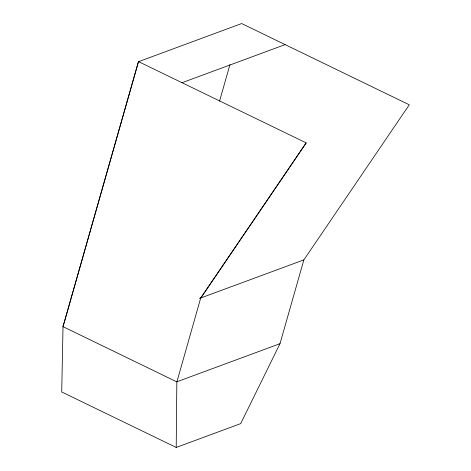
<?xml version="1.0" encoding="UTF-8"?>
<svg xmlns="http://www.w3.org/2000/svg" width="471" height="471" viewBox="0 0 471 471"><rect width="100%" height="100%" fill="white"/><g stroke="black" fill="none" stroke-linecap="round" stroke-linejoin="round"><path stroke-width="0.71" d="M176.213 447.45L176.837 381.804L279.998 343.671L303.872 259.88L409.281 104.792L241.658 23.55L138.492 61.683L63.02 326.644L61.719 391.96L176.213 447.45L240.693 423.617L279.998 343.671M219.515 101.271L229.983 64.533M306.115 142.925L200.705 298.013L176.878 381.899L63.02 326.644M200.764 298.055L306.221 142.896L138.45 61.589L63.008 326.697M181.953 82.743L285.114 44.61M199.416 298.49L303.872 259.88"/></g></svg>
